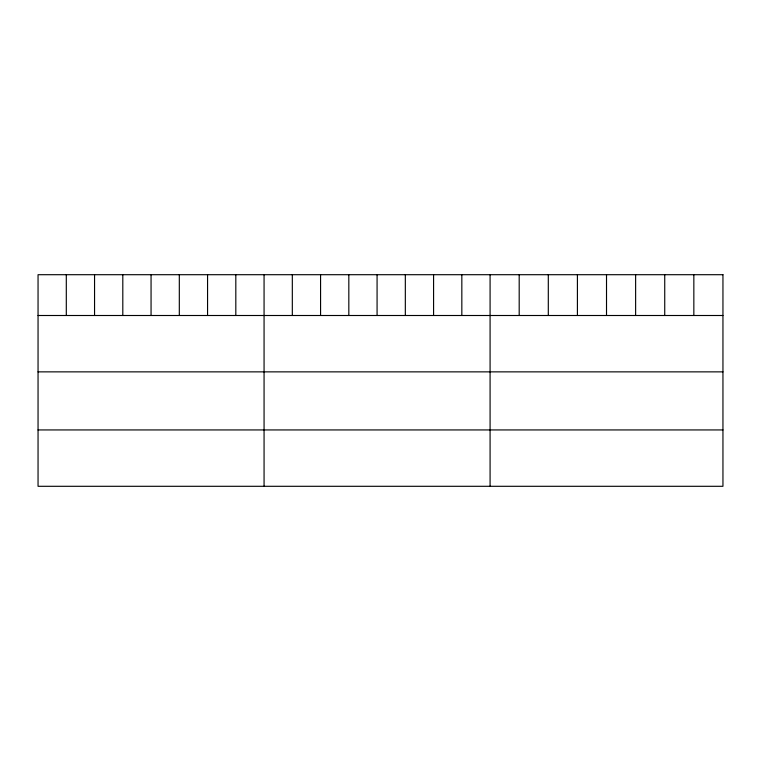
<?xml version="1.0" encoding="UTF-8"?>
<svg xmlns="http://www.w3.org/2000/svg" width="761" height="761" viewBox="0 0 761 761"><rect width="100%" height="100%" fill="white"/><g stroke="black" fill="none" stroke-linecap="round" stroke-linejoin="round"><path stroke-width="1.14" d="M38.05 315.501L722.95 315.501M38.05 371.863L722.95 371.863M38.05 429.936L722.95 429.936M693.842 274.702L693.842 315.501M664.733 274.702L664.733 315.501M635.625 274.702L635.625 315.501M606.517 274.702L606.517 315.501M577.409 274.702L577.409 315.501M548.301 274.702L548.301 315.501M519.192 274.702L519.192 315.501M490.084 274.702L490.084 486.298M461.832 274.702L461.832 315.501M433.58 274.702L433.58 315.501M405.328 274.702L405.328 315.501M377.075 274.702L377.075 315.501M348.823 274.702L348.823 315.501M320.571 274.702L320.571 315.501M292.319 274.702L292.319 315.501M264.067 274.702L264.067 486.298M235.815 274.702L235.815 315.501M207.563 274.702L207.563 315.501M179.311 274.702L179.311 315.501M151.059 274.702L151.059 315.501M122.806 274.702L122.806 315.501M94.554 274.702L94.554 315.501M66.302 274.702L66.302 315.501M722.95 274.702L38.05 274.702L38.05 486.298L722.95 486.298L722.95 274.702"/></g></svg>
